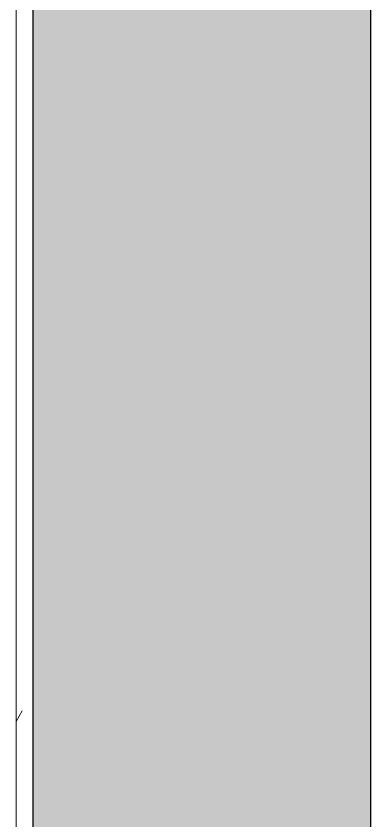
# Model space of a CAD drawing. Header units: inches. Extents: x -1176 to 1507, y -2587 to 978.
# Drawn here: x 1087.4 to 1097.9, y 141.1 to 164.93 of the extents above; entities that cross this region are included whole.
import ezdxf

# ---------------------------------------------------------------- set-up
doc = ezdxf.new("R2010")
doc.units = ezdxf.units.IN
doc.header["$MEASUREMENT"] = 0
doc.layers.add('A-WALL', color=113, linetype='Continuous', lineweight=18)
doc.layers.add('A-WALL-PATT', color=111, linetype='Continuous', lineweight=18)

msp = doc.modelspace()

# ---------------------------------------------------------------- hatches: boundary and pattern name
at = {"layer": 'A-WALL-PATT', "lineweight": 9}
h = msp.add_hatch(color=7, dxfattribs=at)
h.paths.add_polyline_path([(1097.899, 113.893), (1097.899, 318.353), (1087.899, 318.353), (1087.899, 113.893), (1095.381, 113.893)], flags=0)
h.paths.add_polyline_path([(1097.899, 359.353), (1097.899, 363.143), (1087.899, 363.143), (1087.899, 359.353), (1095.381, 359.353)], flags=0)
h.paths.add_polyline_path([(1097.899, 403.143), (1097.899, 567.009), (1087.899, 567.009), (1087.899, 403.143), (1095.381, 403.143)], flags=0)
h = msp.add_hatch(dxfattribs=at)
h.set_pattern_fill('FP_6', color=256, style=0, pattern_type=2)
h.set_pattern_definition([(0, (0, 0), (15.36, 3.84), [0.634, -10.886, 0.634, -10.886, -61.44]), (0, (0, 0), (15.36, 3.84), [-23.04, 0.634, -22.406, 0.634, -10.886, -26.88]), (0, (0, 0), (15.36, 3.84), [-57.6, 0.634, -7.046, 0.634, -18.566]), (120, (5.76, 1.92), (-11.005538, 11.38215), [0.634, -10.886, 0.634, -10.886, -61.44]), (120, (5.76, 1.92), (-11.005538, 11.38215), [-23.04, 0.634, -22.406, 0.634, -10.886, -26.88]), (120, (5.76, 1.92), (-11.005538, 11.38215), [-57.6, 0.634, -7.046, 0.634, -18.566]), (240, (7.68, 9.6), (-4.354462, -15.22215), [0.634, -10.886, 0.634, -10.886, -61.44]), (240, (7.68, 9.6), (-4.354462, -15.22215), [-23.04, 0.634, -22.406, 0.634, -10.886, -26.88]), (240, (7.68, 9.6), (-4.354462, -15.22215), [-57.6, 0.634, -7.046, 0.634, -18.566])])
h.paths.add_polyline_path([(1087.899, 113.893), (1087.899, 310.666), (1087.399, 310.666), (1087.399, 113.893)], flags=0)

# ---------------------------------------------------------------- linework, layer by layer
at = {"layer": 'A-WALL', "color": 8, "lineweight": 30}
for p, q in [((1097.899, 113.893), (1097.899, 318.353)), ((1087.899, 234.603), (1087.899, 113.893))]:
    msp.add_line(p, q, dxfattribs=at)
at = {"layer": 'A-WALL'}
msp.add_line((1087.399, 113.893), (1087.399, 310.666), dxfattribs=at)

doc.saveas('drawing.dxf')
